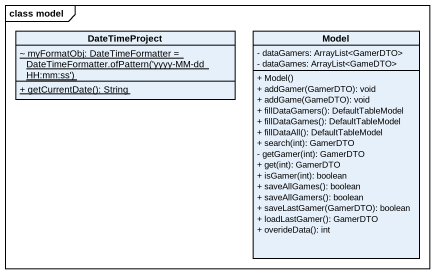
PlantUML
@startuml
mainframe class model
hide circle
hide empty members
skinparam classAttributeIconSize 0
class DateTimeProject {
  {static} {field} ~ myFormatObj: DateTimeFormatter = DateTimeFormatter.ofPattern('yyyy-MM-dd HH:mm:ss')
  {static} + getCurrentDate(): String
}
class Model {
  - dataGamers: ArrayList<GamerDTO>
  - dataGames: ArrayList<GameDTO>
  + Model()
  + addGamer(GamerDTO): void
  + addGame(GameDTO): void
  + fillDataGamers(): DefaultTableModel
  + fillDataGames(): DefaultTableModel
  + fillDataAll(): DefaultTableModel
  + search(int): GamerDTO
  - getGamer(int): GamerDTO
  + get(int): GamerDTO
  + isGamer(int): boolean
  + saveAllGames(): boolean
  + saveAllGamers(): boolean
  + saveLastGamer(GamerDTO): boolean
  + loadLastGamer(): GamerDTO
  + overideData(): int
}
@enduml
